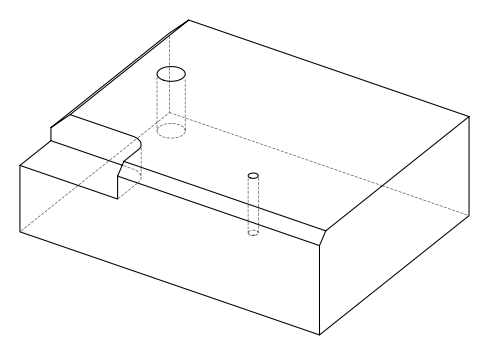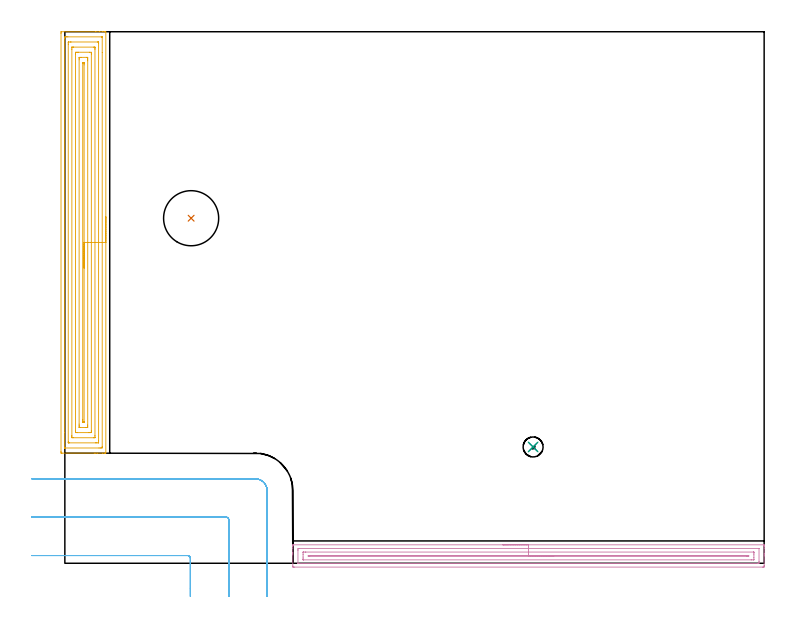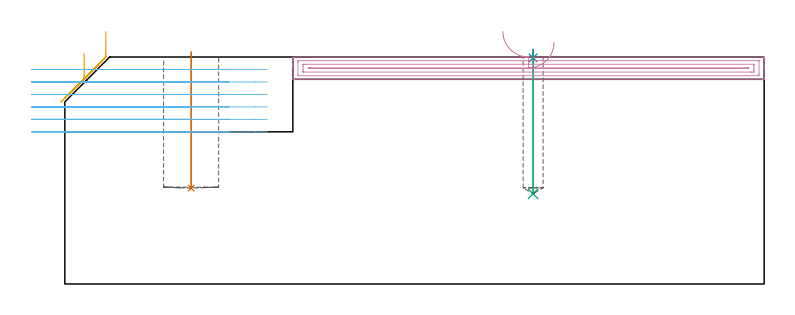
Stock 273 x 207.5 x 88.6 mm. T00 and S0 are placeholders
(PLAN: 6 operations, 4 tool changes, 20.2 min)
(1 INDEXABLE_INSERT_DRILL_BLIND_HOLE_FROM_SOLID | STEP1POCKET | NXT0302_014 | 0.21 min | 18484 mm3)
(2 SPOT_DRILL | STEP1POCKET_1 | NXT0321_9005460120000 | 0.03 min | 1 mm3)
(3 DRILL_BLIND_HOLE_INTO_CENTER | STEP1POCKET_1 | UGT0301_197 | 0.22 min | 2466 mm3)
(4 AREA_MILL | FG_CHAMFER_SURFACE | UGT0205_001 | 6.05 min | 7166 mm3)
(5 AREA_MILL_1 | FG_CHAMFER_SURFACE_1 | UGT0205_001 | 9.43 min | 26355 mm3)
(6 MILL_CORNER_NOTCH_RECTANGULAR | CORNER_NOTCH_RECTANGULAR | UGT0201_136 | Follow Part, ap 5, ae 75% | 4.31 min | 109039 mm3)
(TOOL NXT0302_014 | Index. Insert Drill 21.5mm [880-D2150L25-03] | D21.5 PA176 FL65 Z2)
(TOOL NXT0321_9005460120000 | NC Spot Drill, 142deg, 12mm, Carbide, Uncoated | D12 PA142 FL30 Z2)
(TOOL UGT0301_197 | Twist Drill 7.8 mm | D7.8 PA118 FL73 Z2)
(TOOL UGT0205_001 | Chamfer Mill 20 x 3 x 45 deg. | D20 FL50 Z2)
(TOOL UGT0201_136 | Carbide End Mill 20.0 | D20 FL30 Z4)
(OP 1 INDEXABLE_INSERT_DRILL_BLIND_HOLE_FROM_SOLID)
G17 G21 G94 G90
T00 M6
G54
G17 G0 G90 X49.3 Y134.7 S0 M3
G43 Z98.6 H1
G94 G81 G98 Z37.4 F250. R90.6
G80
M5
M2
(OP 2 SPOT_DRILL)
G17 G21 G94 G90
T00 M6
G54
G17 G0 G90 X182.8 Y45.4 S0 M3
G43 Z98.6 H0
G94 G81 G98 Z88.264 F250. R91.6
G80
M5
M2
(OP 3 DRILL_BLIND_HOLE_INTO_CENTER)
G17 G21 G94 G90
T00 M6
G54
G17 G0 G90 X182.8 Y45.4 S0 M3
G43 Z98.6 H0
G94 G81 G98 Z35.2 F250. R90.6
G80
M5
M2
(OP 4 AREA_MILL)
G17 G21 G94 G90
T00 M6
G54
G17 G0 G90 X171. Y7.2 S1061 M3
G43 Z98.6 H0
G94 G1 X171.038 Z97.728 F250.
X171.152 Z96.863
X171.341 Z96.012
X171.603 Z95.18
X171.937 Z94.374
X172.34 Z93.6
X172.808 Z92.864
X173.34 Z92.172
X173.929 Z91.529
X174.572 Z90.939
X175.264 Z90.408
X176. Z89.94
X176.774 Z89.537
X177.58 Z89.203
X178.412 Z88.941
X179.264 Z88.752
X180.128 Z88.638
X181. Z88.6
X272.85
X272.99 Y7.198 Z88.588
X272.998 Y7.067 Z88.46
X273. Y6.931 Z88.33
Y6.512 Z87.911
Y5.922 Z87.317
Y3.872 Z85.269
Y3.289 Z84.683
Y2.852 Z84.248
Y-0.809 Z80.589
X272.997 Y-1.1 Z80.297
X272.99 Y-1.492 Z79.905
X272.807 Y-1.496 Z79.902
X272.404 Y-1.5 Z79.9
X89.596
X89.193 Y-1.496 Z79.902
X89.01 Y-1.492 Z79.905
X89. Y-1.1 Z80.297
Y3.289 Z84.683
Y3.872 Z85.269
Y4.167 Z85.563
Y5.922 Z87.317
Y6.512 Z87.911
Y6.931 Z88.33
X89.002 Y7.067 Z88.46
X89.01 Y7.198 Z88.588
X89.15 Y7.2 Z88.6
X181.
Y5.786 Z87.186
X270.76 Y5.785 Z87.185
X270.966 Y5.781 Z87.181
X270.985 Y5.779 Z87.179
X270.991 Y5.768 Z87.168
X270.997 Y5.742 Z87.142
X270.999 Y5.716 Z87.116
Y0.656 Z82.056
X270.997 Y0.285 Z81.685
X270.987 Y-0.079 Z81.321
X270.621 Y-0.084 Z81.316
X270.482 Y-0.085 Z81.315
X91.24
X91.034 Y-0.081 Z81.319
X91.015 Y-0.079 Z81.321
X91.009 Y-0.068 Z81.332
X91.003 Y-0.042 Z81.358
X91.001 Y-0.016 Z81.384
Y5.044 Z86.444
X91.003 Y5.415 Z86.815
X91.013 Y5.779 Z87.179
X91.379 Y5.784 Z87.184
X91.518 Y5.785 Z87.185
X181. Y5.786 Z87.186
Y4.371 Z85.771
X268.837
X268.907 Y4.37 Z85.77
X268.961 Y4.367 Z85.767
X268.989 Y4.365 Z85.765
X268.992 Y4.326 Z85.726
X268.997 Y4.167 Z85.567
X269. Y4.007 Z85.407
Y3.289 Z84.689
Y2.251 Z83.651
X268.996 Y1.533 Z82.933
X268.993 Y1.381 Z82.781
X268.984 Y1.335 Z82.735
X268.941 Y1.333 Z82.733
X268.837 Y1.331 Z82.731
X268.154 Y1.329 Z82.729
X267.946 Y1.328 Z82.728
X93.163 Y1.329 Z82.729
X93.093 Y1.33 Z82.73
X93.039 Y1.333 Z82.733
X93.011 Y1.335 Z82.735
X93.008 Y1.374 Z82.774
X93.003 Y1.533 Z82.933
X93. Y1.693 Z83.093
Y2.411 Z83.811
Y3.449 Z84.849
X93.004 Y4.167 Z85.567
X93.008 Y4.319 Z85.719
X93.016 Y4.365 Z85.765
X93.059 Y4.367 Z85.767
X93.163 Y4.369 Z85.769
X93.847 Y4.371 Z85.771
X94.054
X181.
Y2.957 Z84.357
X266.5 Y2.956 Z84.356
X266.717 Y2.954 Z84.354
X266.825 Y2.95 Z84.35
X266.99 Y2.94 Z84.34
X266.991 Y2.85 Z84.25
X266.99 Y2.76 Z84.16
X266.825 Y2.75 Z84.15
X266.714 Y2.746 Z84.146
X266.38 Y2.743 Z84.143
X266.162
X95.5 Y2.744 Z84.144
X95.283 Y2.746 Z84.146
X95.175 Y2.75 Z84.15
X95.01 Y2.76 Z84.16
X95.009 Y2.85 Z84.25
X95.01 Y2.94 Z84.34
X95.175 Y2.95 Z84.35
X95.286 Y2.954 Z84.354
X95.62 Y2.957 Z84.357
X95.838
X181.
X181.872 Z84.395
X182.736 Z84.509
X183.588 Z84.698
X184.42 Z84.96
X185.226 Z85.294
X186. Z85.697
X186.736 Z86.166
X187.428 Z86.697
X188.071 Z87.286
X188.66 Z87.929
X189.192 Z88.622
X189.66 Z89.357
X190.063 Z90.131
X190.397 Z90.937
X190.659 Z91.769
X190.848 Z92.621
X190.962 Z93.486
X191. Z94.357
G0 Z98.6
M5
M2
(OP 5 AREA_MILL_1)
G17 G21 G94 G90
T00 M6
G54
G17 G0 G90 X16. Y135.25 S1061 M3
G43 Z98.6 H0
G94 G1 Y135.212 Z97.728 F250.
Y135.098 Z96.863
Y134.909 Z96.012
Y134.647 Z95.18
Y134.313 Z94.374
Y133.91 Z93.6
Y133.442 Z92.864
Y132.91 Z92.172
Y132.321 Z91.529
Y131.678 Z90.939
Y130.986 Z90.408
Y130.25 Z89.94
Y129.476 Z89.537
Y128.67 Z89.203
Y127.838 Z88.941
Y126.986 Z88.752
Y126.122 Z88.638
Y125.25 Z88.6
Y43.157
X15.998 Y43.01 Z88.589
X15.859 Y43.003 Z88.451
X15.713 Y43. Z88.312
X15.335 Z87.934
X14.715 Z87.31
X12.649 Z85.246
X12.08 Z84.675
X11.486 Z84.082
X-1.093 Z71.504
X-1.381 Y43.003 Z71.217
X-1.492 Y43.01 Z71.105
X-1.499 Y43.123 Z71.099
X-1.5 Y43.603 Z71.1
Y206.896
X-1.495 Y207.381 Z71.103
X-1.492 Y207.49 Z71.106
X-1.378 Y207.5 Z71.22
X12.08 Z84.675
X13.527 Z86.124
X14.715 Z87.31
X15.335 Z87.934
X15.713 Z88.313
X15.859 Y207.497 Z88.451
X15.998 Y207.49 Z88.589
X16. Y207.343 Z88.6
Y125.25
X14.586 Z87.186
X14.585 Y45.52 Z87.185
X14.584 Y45.388 Z87.184
X14.579 Y45.018 Z87.179
X14.214 Y45.005 Z86.814
X13.837 Y45.002 Z86.437
X13.34 Y45. Z85.94
X0.167 Z72.767
X-0.011 Y45.002 Z72.589
X-0.039 Y45.004 Z72.561
X-0.068 Y45.01 Z72.532
X-0.079 Y45.016 Z72.521
X-0.08 Y45.037 Z72.52
X-0.085 Y45.256 Z72.515
X-0.086 Y51.089 Z72.514
X-0.085 Y204.98 Z72.515
X-0.084 Y205.112 Z72.516
X-0.079 Y205.482 Z72.521
X0.286 Y205.495 Z72.886
X0.663 Y205.498 Z73.263
X1.16 Y205.5 Z73.76
X14.333 Z86.933
X14.511 Y205.498 Z87.111
X14.539 Y205.496 Z87.139
X14.568 Y205.49 Z87.168
X14.579 Y205.484 Z87.179
X14.58 Y205.463 Z87.18
X14.585 Y205.244 Z87.185
X14.586 Y199.407 Z87.186
Y125.25
X13.172 Z85.772
X13.171 Y47.849 Z85.771
X13.169 Y47.173 Z85.769
X13.167 Y47.065 Z85.767
X13.165 Y47.019 Z85.765
X13.121 Y47.008 Z85.721
X12.959 Y47.005 Z85.559
X12.25 Y47. Z84.85
X12.08 Z84.68
X1.711 Y47.001 Z74.311
X1.541 Y47.004 Z74.141
X1.372 Y47.01 Z73.972
X1.335 Y47.014 Z73.935
X1.333 Y47.044 Z73.933
X1.33 Y47.101 Z73.93
X1.329 Y47.173 Z73.929
Y47.389
Y202.651
X1.331 Y203.327 Z73.931
X1.333 Y203.435 Z73.933
X1.335 Y203.481 Z73.935
X1.379 Y203.492 Z73.979
X1.541 Y203.495 Z74.141
X2.25 Y203.5 Z74.85
X2.42 Z75.02
X12.789 Y203.499 Z85.389
X12.959 Y203.496 Z85.559
X13.128 Y203.49 Z85.728
X13.165 Y203.486 Z85.765
X13.167 Y203.456 Z85.767
X13.17 Y203.399 Z85.77
X13.171 Y203.327 Z85.771
Y203.111
X13.172 Y125.25 Z85.772
X11.757 Z84.357
Y49.85
X11.756 Y49.287 Z84.356
X11.753 Y49.098 Z84.353
X11.75 Y49.031 Z84.35
X11.746 Y49.009 Z84.346
X11.724 Y49.008 Z84.324
X11.62 Y49.004 Z84.22
X11.202 Y49. Z83.802
X11.16 Z83.76
X3.256 Z75.856
X2.879 Y49.006 Z75.479
X2.785 Y49.01 Z75.385
X2.749 Y49.015 Z75.349
X2.747 Y49.045 Z75.347
X2.745 Y49.127 Z75.345
X2.743 Y49.521 Z75.343
Y49.85
Y200.65
X2.744 Y201.213 Z75.344
X2.747 Y201.402 Z75.347
X2.75 Y201.469 Z75.35
X2.754 Y201.491 Z75.354
X2.776 Y201.492 Z75.376
X2.88 Y201.496 Z75.48
X3.298 Y201.5 Z75.898
X3.34 Z75.94
X11.244 Z83.844
X11.621 Y201.494 Z84.221
X11.715 Y201.49 Z84.315
X11.751 Y201.485 Z84.351
X11.753 Y201.455 Z84.353
X11.755 Y201.373 Z84.355
X11.757 Y200.979 Z84.357
Y200.65
Y125.25
X10.343 Z82.943
Y51.615
X10.324 Y51.01 Z82.924
X10.067 Y51.003 Z82.667
X9.446 Y51. Z82.046
X9.192 Z81.792
X4.799 Y51.001 Z77.399
X4.176 Y51.01 Z76.776
X4.158 Y51.634 Z76.758
X4.157 Y51.654 Z76.757
Y198.885
X4.176 Y199.49 Z76.776
X4.433 Y199.497 Z77.033
X5.054 Y199.499 Z77.654
X5.308 Y199.5 Z77.908
X9.701 Y199.499 Z82.301
X10.324 Y199.49 Z82.924
X10.342 Y198.866 Z82.942
X10.343 Y198.846 Z82.943
Y125.25
X8.929 Z81.529
Y53.944
X8.927 Y53.419 Z81.527
X8.924 Y53.057 Z81.524
X8.921 Y53.01 Z81.521
X8.876 Y53.006 Z81.476
X8.774 Y53.003 Z81.374
X8.567 Y53.001 Z81.167
X8.101 Y53. Z80.701
X5.933 Z78.533
X5.795 Y53.001 Z78.395
X5.685 Y53.003 Z78.285
X5.612 Y53.008 Z78.212
X5.578 Y53.012 Z78.178
X5.577 Y53.052 Z78.177
X5.573 Y53.419 Z78.173
X5.571 Y53.786 Z78.171
Y54.311
Y196.556
X5.573 Y197.081 Z78.173
X5.576 Y197.443 Z78.176
X5.579 Y197.49 Z78.179
X5.624 Y197.494 Z78.224
X5.727 Y197.497 Z78.327
X5.933 Y197.499 Z78.533
X6.399 Y197.5 Z78.999
X8.567 Z81.167
X8.705 Y197.499 Z81.305
X8.815 Y197.497 Z81.415
X8.888 Y197.492 Z81.488
X8.922 Y197.488 Z81.522
X8.923 Y197.448 Z81.523
X8.927 Y197.081 Z81.527
X8.929 Y196.714 Z81.529
Y196.189
Y125.25
X7.515 Z80.115
X7.514 Y55.381 Z80.114
X7.513 Y55.204 Z80.113
X7.51 Y55.07 Z80.11
X7.508 Y55.012 Z80.108
X7.45 Y55.008 Z80.05
X7.35 Y55.004 Z79.95
X7.008 Y55.003 Z79.608
X6.999 Y55.01 Z79.599
X6.992 Y55.019 Z79.592
X6.988 Y55.204 Z79.588
X6.986 Y55.381 Z79.586
X6.985 Y55.919 Z79.585
Y56.096
X6.986 Y195.119 Z79.586
X6.987 Y195.296 Z79.587
X6.99 Y195.43 Z79.59
X6.992 Y195.488 Z79.592
X7.05 Y195.492 Z79.65
X7.15 Y195.496 Z79.75
X7.492 Y195.497 Z80.092
X7.501 Y195.49 Z80.101
X7.508 Y195.481 Z80.108
X7.512 Y195.296 Z80.112
X7.514 Y195.119 Z80.114
X7.515 Y194.581 Z80.115
Y125.25
Y124.378 Z80.153
Y123.514 Z80.267
Y122.662 Z80.455
Y121.83 Z80.718
Y121.024 Z81.052
Y120.25 Z81.454
Y119.514 Z81.923
Y118.822 Z82.454
Y118.179 Z83.044
Y117.59 Z83.687
Y117.058 Z84.379
Y116.59 Z85.115
Y116.187 Z85.888
Y115.853 Z86.694
Y115.591 Z87.526
Y115.402 Z88.378
Y115.288 Z89.243
Y115.25 Z90.115
G0 Z98.6
M5
M2
(OP 6 MILL_CORNER_NOTCH_RECTANGULAR)
G17 G21 G94 G90
T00 M6
G54
G17 G0 G90 X49. Y-13. S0 M3
G43 Z98.6 H0
Z83.733
G94 G1 Y-10. F250.
Y2.004 F500.
G3 X48.004 Y3. R1.
G1 X-10.
X-13. F250.
G0 Z98.6
X64. Y-13.
Z83.733
G1 Y-10.
Y17.004 F500.
G3 X63.004 Y18. R1.
G1 X-10.
X-13. F250.
G0 Z98.6
X79. Y-13.
Z83.733
G1 Y-10.
Y28.3 F500.
G3 X74.3 Y33. R4.7
G1 X-10.
X-13. F250.
G0 Z98.6
X49. Y-13.
Z78.867
G1 Y-10.
Y2.004 F500.
G3 X48.004 Y3. R1.
G1 X-10.
X-13. F250.
G0 Z98.6
X64. Y-13.
Z78.867
G1 Y-10.
Y17.004 F500.
G3 X63.004 Y18. R1.
G1 X-10.
X-13. F250.
G0 Z98.6
X79. Y-13.
Z78.867
G1 Y-10.
Y28.3 F500.
G3 X74.3 Y33. R4.7
G1 X-10.
X-13. F250.
G0 Z98.6
X49. Y-13.
Z74.
G1 Y-10.
Y2.004 F500.
G3 X48.004 Y3. R1.
G1 X-10.
X-13. F250.
G0 Z98.6
X64. Y-13.
Z74.
G1 Y-10.
Y17.004 F500.
G3 X63.004 Y18. R1.
G1 X-10.
X-13. F250.
G0 Z98.6
X79. Y-13.
Z74.
G1 Y-10.
Y28.3 F500.
G3 X74.3 Y33. R4.7
G1 X-10.
X-13. F250.
G0 Z98.6
X49. Y-13.
Z69.133
G1 Y-10.
Y2.004 F500.
G3 X48.004 Y3. R1.
G1 X-10.
X-13. F250.
G0 Z98.6
X64. Y-13.
Z69.133
G1 Y-10.
Y17.004 F500.
G3 X63.004 Y18. R1.
G1 X-10.
X-13. F250.
G0 Z98.6
X79. Y-13.
Z69.133
G1 Y-10.
Y28.3 F500.
G3 X74.3 Y33. R4.7
G1 X-10.
X-13. F250.
G0 Z98.6
X49. Y-13.
Z64.267
G1 Y-10.
Y2.004 F500.
G3 X48.004 Y3. R1.
G1 X-10.
X-13. F250.
G0 Z98.6
X64. Y-13.
Z64.267
G1 Y-10.
Y17.004 F500.
G3 X63.004 Y18. R1.
G1 X-10.
X-13. F250.
G0 Z98.6
X79. Y-13.
Z64.267
G1 Y-10.
Y28.3 F500.
G3 X74.3 Y33. R4.7
G1 X-10.
X-13. F250.
G0 Z98.6
X49. Y-13.
Z59.4
G1 Y-10.
Y2.004 F500.
G3 X48.004 Y3. R1.
G1 X-10.
X-13. F250.
G0 Z98.6
X64. Y-13.
Z59.4
G1 Y-10.
Y17.004 F500.
G3 X63.004 Y18. R1.
G1 X-10.
X-13. F250.
G0 Z98.6
X79. Y-13.
Z59.4
G1 Y-10.
Y28.3 F500.
G3 X74.3 Y33. R4.7
G1 X-10.
X-13. F250.
G0 Z98.6
M5
M2
